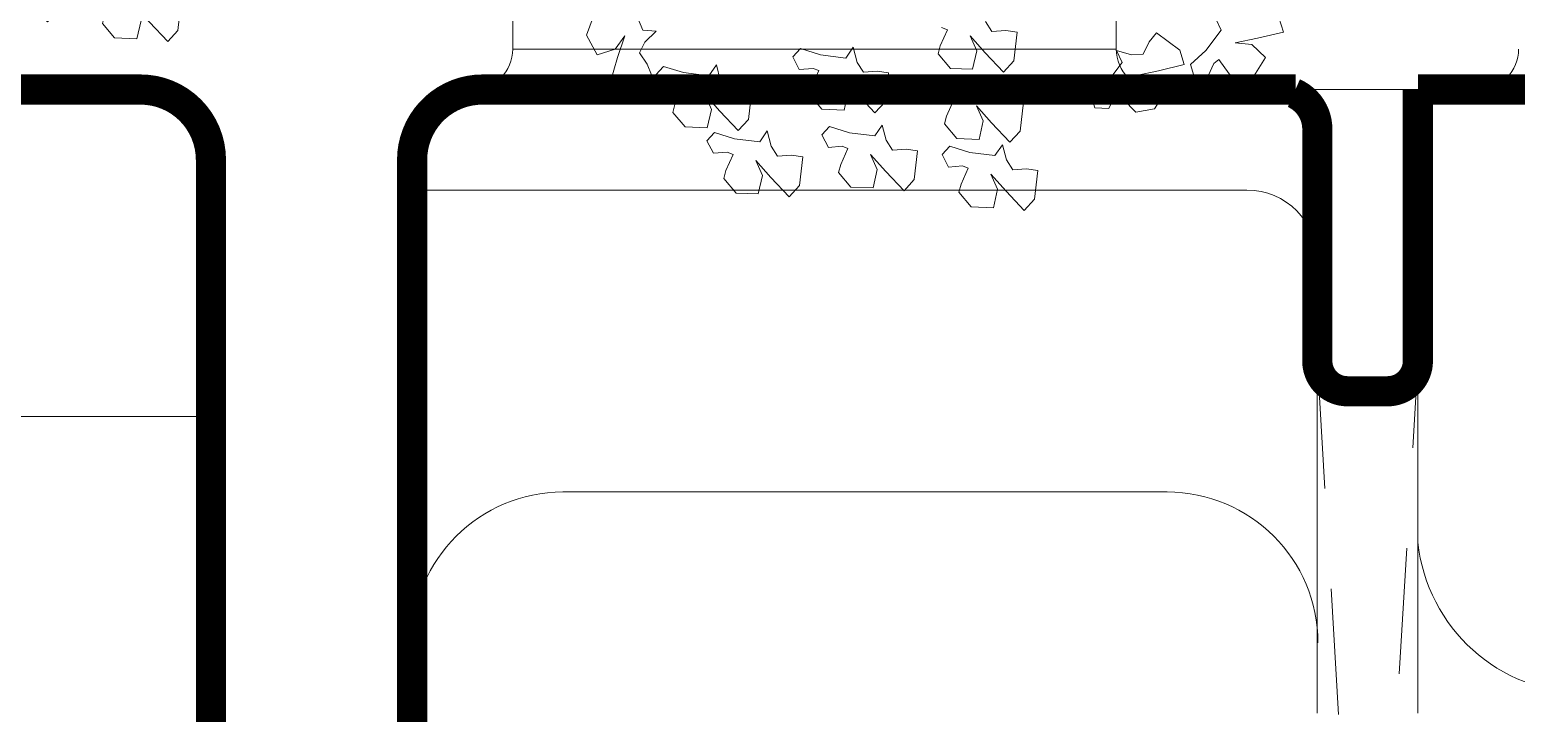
# Model space of a CAD drawing. Header units: metres. Extents: x 113 to 2416, y -346 to 476.
# Drawn here: x 214.882 to 216.36, y -198.872 to -198.192 of the extents above; entities that cross this region are included whole.
import ezdxf

# ---------------------------------------------------------------- set-up
doc = ezdxf.new("R2010")
doc.units = ezdxf.units.M
for name, pattern in [('0', [0]), ('DASHED', [0.75, 0.5, -0.25]), ('HIDDEN2', [0.1875, 0.125, -0.0625])]:
    doc.linetypes.add(name, pattern=pattern)
doc.layers.get('0').update_dxf_attribs({"color": 250, "linetype": '0', "lineweight": 20})
for name, color, linetype, lineweight in [('A-DOOR', 35, 'Continuous', 5), ('A-WALL', 250, 'Continuous', 20), ('ARBOLES', 86, 'Continuous', 0), ('baños', 140, 'Continuous', 0), ('muros bajitos', 252, 'Continuous', 5), ('PROYECCION', 9, 'DASHED', 0), ('SE-3', 253, 'Continuous', 5)]:
    doc.layers.add(name, color=color, linetype=linetype, lineweight=lineweight)
doc.layers.add('REVESTIMIENTO EXTERIOR', color=7, linetype='Continuous', lineweight=5, true_color=0xffdebd)
doc.styles.get("Standard").update_dxf_attribs({"font": 'arial.ttf', "height": 0.1875})

# ---------------------------------------------------------------- blocks, each defined once
blk = doc.blocks.new('TREES')
at = {"layer": 'ARBOLES', "color": 252, "true_color": 0x8da178}
for p, q in [((0.11255, -0.10929), (0.11486, -0.11312)), ((0.13588, -0.11185), (0.13389, -0.10712)), ((0.11486, -0.11312), (0.1103, -0.12047)), ((0.11997, -0.11702), (0.12734, -0.11473)), ((0.12734, -0.11473), (0.13588, -0.11185)), ((0.03756, -0.12087), (0.03512, -0.11775)), ((0.04219, -0.12007), (0.03756, -0.12087)), ((0.04603, -0.12029), (0.04219, -0.12007)), ((0.04583, -0.13012), (0.04603, -0.12029)), ((0.09095, -0.11935), (0.08933, -0.12375)), ((0.09306, -0.11613), (0.09095, -0.11935)), ((0.10147, -0.12122), (0.09306, -0.11613)), ((0.1103, -0.12047), (0.10558, -0.12573)), ((0.12557, -0.11706), (0.11997, -0.11702)), ((0.13067, -0.12095), (0.12557, -0.11706)), ((-0.08021, -0.13153), (-0.08429, -0.1239)), ((0.02047, -0.12116), (0.02247, -0.12171)), ((0.02247, -0.12171), (0.02058, -0.12736)), ((0.0303, -0.12301), (0.03597, -0.12825)), ((0.03307, -0.12788), (0.0303, -0.12301)), ((0.08013, -0.12338), (0.08245, -0.12722)), ((0.0854, -0.12431), (0.08013, -0.12338)), ((0.08933, -0.12375), (0.0854, -0.12431)), ((0.10346, -0.12594), (0.10147, -0.12122)), ((0.10558, -0.12573), (0.10707, -0.12927)), ((0.11183, -0.12902), (0.11345, -0.12461)), ((0.11345, -0.12461), (0.11493, -0.12316)), ((0.11493, -0.12316), (0.11888, -0.12762)), ((0.12725, -0.12769), (0.13067, -0.12095)), ((-0.09738, -0.12873), (-0.09901, -0.13497)), ((-0.00876, -0.13056), (-0.01093, -0.13448)), ((-0.00693, -0.13559), (-0.00876, -0.13056)), ((0.02058, -0.12736), (0.02012, -0.13012)), ((0.02012, -0.13012), (0.0247, -0.13465)), ((0.03224, -0.13424), (0.03307, -0.12788)), ((0.03597, -0.12825), (0.04273, -0.1342)), ((0.04273, -0.1342), (0.04583, -0.13012)), ((0.08245, -0.12722), (0.07788, -0.13456)), ((0.08755, -0.13111), (0.09493, -0.12882)), ((0.09493, -0.12882), (0.10346, -0.12594)), ((0.10707, -0.12927), (0.11183, -0.12902)), ((0.11888, -0.12762), (0.12103, -0.12939)), ((0.12103, -0.12939), (0.12725, -0.12769)), ((-0.09901, -0.13497), (-0.09489, -0.1413)), ((-0.08897, -0.13883), (-0.08613, -0.134)), ((-0.08613, -0.134), (-0.08784, -0.14153)), ((-0.08065, -0.13922), (-0.07917, -0.13554)), ((-0.07573, -0.13144), (-0.08021, -0.13153)), ((-0.07917, -0.13554), (-0.07573, -0.13144)), ((-0.02649, -0.13275), (-0.02881, -0.1358)), ((-0.02881, -0.1358), (-0.02621, -0.1398)), ((-0.01957, -0.1342), (-0.02649, -0.13275)), ((-0.01093, -0.13448), (-0.01957, -0.1342)), ((-0.00449, -0.13871), (-0.00693, -0.13559)), ((0.0247, -0.13465), (0.03224, -0.13424)), ((0.07788, -0.13456), (0.07316, -0.13982)), ((0.09315, -0.13115), (0.08755, -0.13111)), ((0.09825, -0.13504), (0.09315, -0.13115)), ((0.09483, -0.14178), (0.09825, -0.13504)), ((-0.09489, -0.1413), (-0.08897, -0.13883)), ((-0.07765, -0.14283), (-0.08065, -0.13922)), ((-0.05433, -0.14088), (-0.0565, -0.1448)), ((-0.0525, -0.14591), (-0.05433, -0.14088)), ((-0.02621, -0.1398), (-0.02158, -0.139)), ((-0.02158, -0.139), (-0.01958, -0.13955)), ((-0.01958, -0.13955), (-0.02147, -0.1452)), ((-0.01175, -0.14085), (-0.00608, -0.14609)), ((-0.00898, -0.14572), (-0.01175, -0.14085)), ((0.00014, -0.13791), (-0.00449, -0.13871)), ((0.00398, -0.13813), (0.00014, -0.13791)), ((0.00378, -0.14796), (0.00398, -0.13813)), ((0.01994, -0.13837), (0.01763, -0.14142)), ((0.02686, -0.13983), (0.01994, -0.13837)), ((0.03551, -0.14011), (0.02686, -0.13983)), ((0.03767, -0.13618), (0.03551, -0.14011)), ((0.0395, -0.14121), (0.03767, -0.13618)), ((0.07316, -0.13982), (0.07465, -0.14336)), ((0.07941, -0.14311), (0.08103, -0.1387)), ((0.08103, -0.1387), (0.08251, -0.13725)), ((0.08251, -0.13725), (0.08646, -0.14171)), ((-0.08784, -0.14153), (-0.08961, -0.15036)), ((-0.07591, -0.14626), (-0.07765, -0.14283)), ((-0.07206, -0.14307), (-0.07437, -0.14612)), ((-0.06514, -0.14452), (-0.07206, -0.14307)), ((-0.0565, -0.1448), (-0.06514, -0.14452)), ((-0.05006, -0.14904), (-0.0525, -0.14591)), ((-0.02147, -0.1452), (-0.02194, -0.14796)), ((-0.00981, -0.15208), (-0.00898, -0.14572)), ((0.01763, -0.14142), (0.02022, -0.14542)), ((0.02022, -0.14542), (0.02485, -0.14462)), ((0.02485, -0.14462), (0.02685, -0.14517)), ((0.02685, -0.14517), (0.02496, -0.15083)), ((0.04195, -0.14434), (0.0395, -0.14121)), ((0.04657, -0.14354), (0.04195, -0.14434)), ((0.05042, -0.14375), (0.04657, -0.14354)), ((0.05021, -0.15358), (0.05042, -0.14375)), ((0.07465, -0.14336), (0.07941, -0.14311)), ((0.08646, -0.14171), (0.08861, -0.14349)), ((0.08861, -0.14349), (0.09483, -0.14178)), ((-0.08961, -0.15036), (-0.08452, -0.151)), ((-0.08452, -0.151), (-0.07591, -0.14626)), ((-0.07437, -0.14612), (-0.07178, -0.15012)), ((-0.07178, -0.15012), (-0.06715, -0.14932)), ((-0.06715, -0.14932), (-0.06515, -0.14987)), ((-0.06515, -0.14987), (-0.06704, -0.15553)), ((-0.04543, -0.14823), (-0.05006, -0.14904)), ((-0.04159, -0.14845), (-0.04543, -0.14823)), ((-0.04179, -0.15828), (-0.04159, -0.14845)), ((-0.02194, -0.14796), (-0.01735, -0.15249)), ((-0.00608, -0.14609), (0.00068, -0.15204)), ((0.00068, -0.15204), (0.00378, -0.14796)), ((0.02496, -0.15083), (0.0245, -0.15358)), ((0.03468, -0.14647), (0.04036, -0.15172)), ((0.03745, -0.15134), (0.03468, -0.14647)), ((-0.06704, -0.15553), (-0.0675, -0.15828)), ((-0.05732, -0.15117), (-0.05164, -0.15641)), ((-0.05455, -0.15604), (-0.05732, -0.15117)), ((-0.05537, -0.1624), (-0.05455, -0.15604)), ((-0.01735, -0.15249), (-0.00981, -0.15208)), ((0.0035, -0.1559), (0.00134, -0.15982)), ((0.00534, -0.16093), (0.0035, -0.1559)), ((0.0245, -0.15358), (0.02909, -0.15811)), ((0.03663, -0.15771), (0.03745, -0.15134)), ((0.04036, -0.15172), (0.04712, -0.15767)), ((0.04712, -0.15767), (0.05021, -0.15358)), ((-0.0675, -0.15828), (-0.06291, -0.16281)), ((-0.05164, -0.15641), (-0.04489, -0.16237)), ((-0.04489, -0.16237), (-0.04179, -0.15828)), ((-0.01422, -0.15808), (-0.01654, -0.16114)), ((-0.0073, -0.15954), (-0.01422, -0.15808)), ((0.00134, -0.15982), (-0.0073, -0.15954)), ((0.00778, -0.16405), (0.00534, -0.16093)), ((0.02696, -0.16091), (0.02465, -0.16396)), ((0.03388, -0.16236), (0.02696, -0.16091)), ((0.02909, -0.15811), (0.03663, -0.15771)), ((0.04469, -0.15872), (0.04252, -0.16264)), ((0.04652, -0.16375), (0.04469, -0.15872)), ((-0.06291, -0.16281), (-0.05537, -0.1624)), ((-0.05277, -0.16373), (-0.05509, -0.16678)), ((-0.04585, -0.16519), (-0.05277, -0.16373)), ((-0.03721, -0.16547), (-0.04585, -0.16519)), ((-0.03505, -0.16154), (-0.03721, -0.16547)), ((-0.03322, -0.16657), (-0.03505, -0.16154)), ((-0.01654, -0.16114), (-0.01394, -0.16514)), ((-0.01394, -0.16514), (-0.00932, -0.16434)), ((-0.00932, -0.16434), (-0.00732, -0.16489)), ((-0.00732, -0.16489), (-0.0092, -0.17054)), ((0.01241, -0.16325), (0.00778, -0.16405)), ((0.01625, -0.16347), (0.01241, -0.16325)), ((0.01605, -0.1733), (0.01625, -0.16347)), ((0.02465, -0.16396), (0.02724, -0.16796)), ((0.04252, -0.16264), (0.03388, -0.16236)), ((0.04896, -0.16688), (0.04652, -0.16375)), ((0.05359, -0.16608), (0.04896, -0.16688)), ((0.05743, -0.16629), (0.05359, -0.16608)), ((-0.05509, -0.16678), (-0.05249, -0.17078)), ((-0.05249, -0.17078), (-0.04787, -0.16998)), ((-0.04787, -0.16998), (-0.04587, -0.17053)), ((-0.04587, -0.17053), (-0.04775, -0.17619)), ((-0.03077, -0.1697), (-0.03322, -0.16657)), ((-0.02614, -0.1689), (-0.03077, -0.1697)), ((-0.0223, -0.16911), (-0.02614, -0.1689)), ((-0.0225, -0.17894), (-0.0223, -0.16911)), ((-0.0092, -0.17054), (-0.00967, -0.1733)), ((0.00052, -0.16619), (0.00619, -0.17143)), ((0.00328, -0.17106), (0.00052, -0.16619)), ((0.00246, -0.17742), (0.00328, -0.17106)), ((0.02724, -0.16796), (0.03187, -0.16716)), ((0.03187, -0.16716), (0.03387, -0.16771)), ((0.03387, -0.16771), (0.03198, -0.17337)), ((0.0417, -0.16901), (0.04738, -0.17425)), ((0.04447, -0.17388), (0.0417, -0.16901)), ((0.05723, -0.17612), (0.05743, -0.16629)), ((-0.04775, -0.17619), (-0.04822, -0.17894)), ((-0.03803, -0.17183), (-0.03236, -0.17708)), ((-0.03527, -0.1767), (-0.03803, -0.17183)), ((-0.00967, -0.1733), (-0.00508, -0.17783)), ((0.00619, -0.17143), (0.01295, -0.17738)), ((0.01295, -0.17738), (0.01605, -0.1733)), ((0.03198, -0.17337), (0.03152, -0.17612)), ((0.03152, -0.17612), (0.03611, -0.18065)), ((0.04365, -0.18025), (0.04447, -0.17388)), ((0.04738, -0.17425), (0.05413, -0.18021)), ((0.05413, -0.18021), (0.05723, -0.17612)), ((-0.04822, -0.17894), (-0.04363, -0.18347)), ((-0.03609, -0.18307), (-0.03527, -0.1767)), ((-0.03236, -0.17708), (-0.0256, -0.18303)), ((-0.0256, -0.18303), (-0.0225, -0.17894)), ((-0.00508, -0.17783), (0.00246, -0.17742)), ((0.03611, -0.18065), (0.04365, -0.18025)), ((-0.04363, -0.18347), (-0.03609, -0.18307))]:
    blk.add_line(p, q, dxfattribs=at)
blk = doc.blocks.new('PL BASE 2N NASAS 09')
at = {"layer": 'A-DOOR'}
for p, q in [((165.3976, -5.3717), (165.9976, -5.3717)), ((165.3576, -5.4117), (166.0376, -5.4117)), ((166.3576, -5.4117), (169.0876, -5.4117))]:
    blk.add_line(p, q, dxfattribs=at)
at = {"layer": 'A-WALL'}
for p, q in [((165.3976, -5.2517), (165.3976, -5.3717)), ((165.9976, -5.2517), (165.9976, -5.3717)), ((165.3976, -5.3617), (165.3976, -5.2617)), ((165.9976, -5.3617), (165.9976, -5.2617)), ((164.8375, -5.4117), (165.0575, -5.4117)), ((165.3576, -5.4117), (165.3375, -5.4117)), ((166.0376, -5.4117), (166.1575, -5.4117)), ((166.3576, -5.4117), (166.1575, -5.4117)), ((165.0975, -5.4517), (165.0975, -7.5817)), ((165.2975, -5.4517), (165.2975, -7.5717))]:
    blk.add_line(p, q, dxfattribs=at)
for centre, start, end in [((165.3576, -5.3717), 270, 0), ((166.0376, -5.3717), 180, 270), ((166.3576, -5.3717), 269.9907, 0), ((165.0575, -5.4517), 0, 90), ((165.3375, -5.4517), 90, 180)]:
    blk.add_arc(centre, 0.04, start, end, dxfattribs=at)
at = {"layer": 'baños'}
for p, q in [((164.6975, -5.7367, 0), (165.0975, -5.7367, 0)), ((165.4475, -5.8118), (166.0481, -5.8118))]:
    blk.add_line(p, q, dxfattribs=at)
for centre, radius, start, end in [((165.4475, -5.9618), 0.15, 90, 180), ((166.0481, -5.9618), 0.15, 0, 90), ((166.4641, -5.8443), 0.1675, 185.9712, 270)]:
    blk.add_arc(centre, radius, start, end, dxfattribs=at)
at = {"layer": 'muros bajitos'}
for p, q in [((166.2975, -5.4117), (166.2975, -6.0317)), ((166.1975, -5.4517), (166.1975, -6.0318)), ((165.2981, -5.5117), (166.1275, -5.5117)), ((166.2275, -5.7117), (166.2675, -5.7117))]:
    blk.add_line(p, q, dxfattribs=at)
for centre, radius, start, end in [((166.1575, -5.4517), 0.04, 0.0015, 90), ((166.1275, -5.5817), 0.07, 0, 90), ((166.2275, -5.6817), 0.03, 180, 270), ((166.2675, -5.6817), 0.03, 270, 0)]:
    blk.add_arc(centre, radius, start, end, dxfattribs=at)
at = {"layer": 'PROYECCION', "linetype": 'HIDDEN2'}
for p, q in [((166.1976, -5.6836), (166.2975, -7.34)), ((166.1976, -7.34), (166.2975, -5.6836))]:
    blk.add_line(p, q, dxfattribs=at)
at = {"layer": 'baños', "linetype": 'Continuous', "flags": 8}
for tag, p in [('MODELNUMBER', (167.1329, -5.6306, 0)), ('TRADENAME', (167.1329, -5.6307, 0)), ('PRODUCT', (167.1329, -5.6307, 0)), ('MATERIAL', (167.1329, -5.6307, 0)), ('MODELNUMBER', (168.3076, -5.6306, 0)), ('TRADENAME', (168.3076, -5.6307, 0)), ('PRODUCT', (168.3076, -5.6307, 0)), ('MATERIAL', (168.3076, -5.6307, 0))]:
    blk.add_attdef(tag, p, '', height=0.0000254, rotation=180.0001, dxfattribs=at)
at = {"layer": 'baños', "linetype": 'Continuous'}
for tag, p, rotation in [('MODELNUMBER', (169.2428, -19.7065), 180.0001), ('TRADENAME', (169.2428, -19.7064), 180.0001), ('MATERIAL', (169.243, -19.7063), 180.0001), ('PRODUCT', (169.243, -19.7064), 180.0001), ('MODELNUMBER', (169.9524, -19.7065), 179.9999), ('MATERIAL', (169.9524, -19.7063), 179.9999), ('TRADENAME', (169.9524, -19.7064), 179.9999), ('PRODUCT', (169.9524, -19.7064), 179.9999)]:
    blk.add_attdef(tag, p, '', height=0.0000254, rotation=rotation, dxfattribs=at)
blk = doc.blocks.new('PL MUEBLES 2N NASAS 09')
blk.add_blockref('PL BASE 2N NASAS 09', (49.9143, 62.717))
at = {"layer": 'ARBOLES', "xscale": 2.935254890295517, "yscale": 2.935254890295517, "zscale": 2.935254890295517, "rotation": 354.6252016265699}
for p in [(214.8602, 57.8943), (215.7118, 57.7265)]:
    blk.add_blockref('TREES', p, dxfattribs=at)

msp = doc.modelspace()

# ---------------------------------------------------------------- linework, layer by layer
at = {"layer": 'REVESTIMIENTO EXTERIOR', "color": 30, "true_color": 0xf8991e, "const_width": 0.03}
for points in [[(216.1402, -198.2519), (215.3318, -198.2519, 0.414214), (215.2618, -198.3219), (215.2618, -200.4219)], [(215.0413, -198.2724, -0.198912), (215.0618, -198.3219), (215.0618, -200.4219)]]:
    msp.add_lwpolyline(points, format="xyb", dxfattribs=at)
at = {"layer": 'SE-3', "color": 254, "true_color": 0xd7ebd2, "transparency": 33554687, "const_width": 0.03}
for points in [[(212.8618, -198.3219, -0.414214), (212.9318, -198.2519), (214.9918, -198.2519, -0.198912), (215.0413, -198.2724, -0.198912)], [(216.1385, -198.2555, -0.302898), (216.1618, -198.2919), (216.1618, -198.5218, 0.414214), (216.1918, -198.5518), (216.2318, -198.5518, 0.414214), (216.2618, -198.5218), (216.2618, -198.2519)], [(219.8118, -200.4119), (219.8118, -198.3219, 0.414214), (219.7418, -198.2519), (216.2618, -198.2519)]]:
    msp.add_lwpolyline(points, format="xyb", dxfattribs=at)

# ---------------------------------------------------------------- block references
at = {"layer": 'REVESTIMIENTO EXTERIOR', "color": 30, "true_color": 0xf8991e}
msp.add_blockref('PL MUEBLES 2N NASAS 09', (0.05, -255.5571), dxfattribs=at)

doc.saveas('drawing.dxf')
